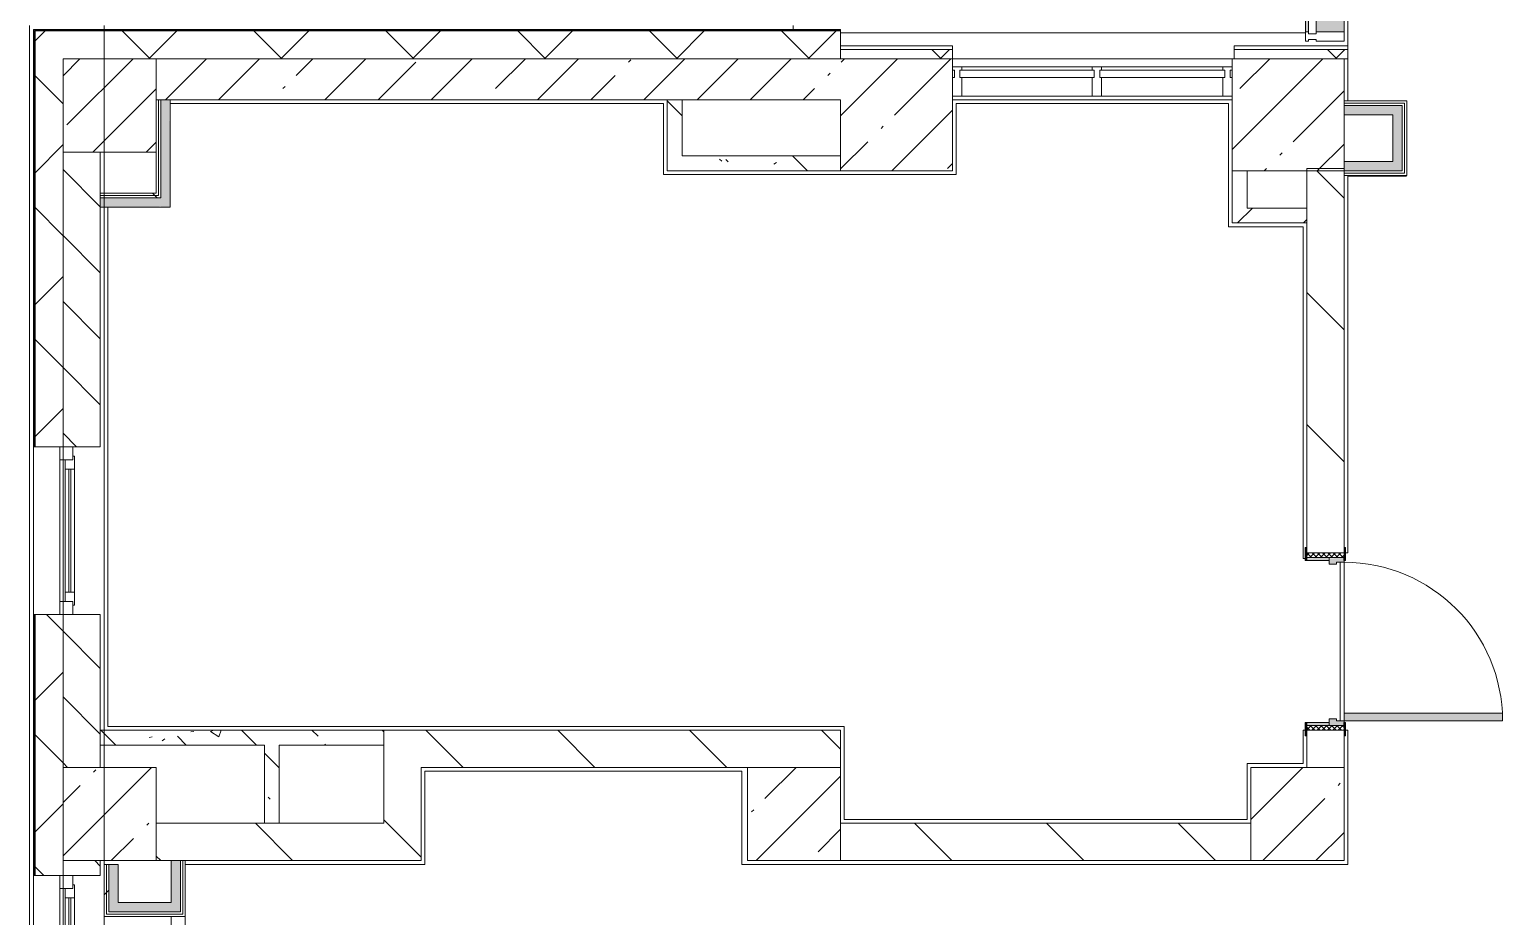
# Model space of a CAD drawing. Header units: millimetres. Extents: x 1322 to 199238, y -8553 to 29000.
# Drawn here: x 71938 to 79838, y 10600 to 15358 of the extents above; entities that cross this region are included whole.
import ezdxf

# ---------------------------------------------------------------- set-up
doc = ezdxf.new("R2010")
doc.units = ezdxf.units.MM
for name, color, linetype, lineweight, true_color in [('A-DOOR-5', 7, 'Continuous', 5, 0xe2e2e2), ('A-DOOR-6', 7, 'Continuous', 5, 0xaaaaaa), ('A-DOOR-FRAM-3', 7, 'Continuous', 5, 0xe2e2e2), ('A-DOOR-FRAM-4', 7, 'Continuous', 5, 0xaaaaaa), ('A-FLOR-2', 7, 'Continuous', 5, 0xaaaaaa), ('A-GLAZ-CWMG-3', 7, 'Continuous', 5, 0x383e42), ('I-WALL-1', 7, 'Continuous', 5, 0xe7e7e7), ('I-WALL-2', 7, 'Continuous', 9, 0xe7e7e7), ('I-WALL-5', 7, 'Continuous', 5, 0x787878)]:
    doc.layers.add(name, color=color, linetype=linetype, lineweight=lineweight, true_color=true_color)
for name, color, linetype, lineweight in [('A-GLAZ-3', 7, 'Continuous', 5), ('A-GLAZ-CURT-2', 7, 'Continuous', 5), ('A-GLAZ-CWMG-2', 7, 'Continuous', 5), ('A-WALL', 7, 'Continuous', 9), ('A-WALL-4', 7, 'Continuous', 5), ('I-WALL-3', 7, 'Continuous', 5), ('S-COLS-1', 7, 'Continuous', 5), ('Оси', 7, 'Continuous', 9)]:
    doc.layers.add(name, color=color, linetype=linetype, lineweight=lineweight)
pattern_1 = [(45, (72227.77, 0), (-353.553, 353.553), []), (135, (72227.77, 0), (-353.553, -353.553), [])]
pattern_2 = [(135, (72227.77, 0), (-353.553, -353.553), [])]
pattern_3 = [(45, (72227.77, 0), (-285.123, 285.123), []), (45, (72512.9, 0), (-285.123, 285.123), [504.031, -100.806, 16.764, -84.042])]
pattern_4 = [(135, (72227.77, 0), (-377.17, -377.17), [533.4, -88.9, 17.78, -88.9]), (135, (72227.77, 376.94), (-377.17, -377.17), []), (50, (72227.77, 0), (637.645, -55.787), [66.675, -733.425]), (355, (72227.8, 0), (-123.35, 668.7), [53.34, -586.74]), (100.451, (72280.9, -4.65), (514.3, 612.908), [56.665, -623.315]), (46.184, (72227.8, 177.8), (948.776, -147.15), [100.01, -1100.137]), (96.636, (72306.8, 165.5), (830.91, 865.997), [85, -934.973]), (351.184, (72227.8, 177.8), (830.92, 865.99), [80.01, -880.11]), (21, (72316.67, 133.35), (530.65, -357.928), [66.675, -733.425]), (326, (72316.7, 133.35), (216.308, 644.658), [53.34, -586.74]), (71.451, (72360.9, 103.5), (746.96, 286.724), [56.665, -623.315]), (37.5, (72227.77, 0), (10.8105, 295.9426), [16.764, -562.864, 16.764, -578.866, -588.962]), (37.5, (72227.77, 0), (10.8105, 295.9426), [-1175.258, 16.764, -572.198]), (7.5, (72227.77, 0), (233.869, 350.632), [16.764, -322.834, 16.764, -549.529, -224.472]), (7.5, (72227.77, 0), (233.869, 350.632), [-905.891, 16.764, -207.708]), (327.5, (72029.52, 0), (474.568, -20.0513), [16.764, -205.486, 16.764, -676.656, -920.115]), (327.5, (72029.52, 0), (474.568, -20.0513), [-915.67, 16.764, -903.351]), (317.5, (71940.62, 0), (518.452, 88.993), [16.764, -272.161, 16.764, -443.738, -653.415]), (317.5, (71940.62, 0), (518.452, 88.993), [-749.427, 16.764, -636.65])]
pattern_5 = [(45, (72227.8, 0), (-530.33, 530.33), []), (135, (72227.8, 0), (-530.33, -530.33), [])]

# ---------------------------------------------------------------- blocks, each defined once
blk = doc.blocks.new('Прямоугольный импост - Импост структурный с накладкой - 190мм-31929454-1_10_3_птичка')
at = {"layer": 'A-GLAZ-CWMG-2'}
for p, q in [((-50, 0), (-50, 17)), ((-50, 17), (0, 17)), ((-40, 0), (-50, 0)), ((-40, -40), (-40, 0)), ((0, 0), (-10, 0)), ((-10, 0), (-10, -40)), ((0, 17), (0, 0)), ((-50, -190), (-50, -40)), ((-50, -40), (-40, -40)), ((-10, -40), (0, -40)), ((0, -40), (0, -190)), ((0, -190), (-50, -190))]:
    blk.add_line(p, q, dxfattribs=at)
blk = doc.blocks.new('Системная панель - Стекло - 40мм-32473990-1_10_3_птичка')
at = {"layer": 'A-GLAZ-CURT-2'}
for p, q in [((325, 40), (-325, 40)), ((-325, 40), (-325, 0)), ((-325, 0), (325, 0)), ((325, 0), (325, 40))]:
    blk.add_line(p, q, dxfattribs=at)
blk = doc.blocks.new('Прямоугольный импост - Импост структурный с накладкой - 190мм-32473988-1_10_3_птичка')
at = {"layer": 'A-GLAZ-CWMG-3'}
for points in [[(6553, 15345), (6570, 15345), (6570, 15975), (6553, 15975), (6553, 15586.8)], [(6760, 15345), (6760, 15975), (6610, 15975), (6610, 15345)]]:
    blk.add_hatch(color=256, dxfattribs=at).paths.add_polyline_path(points)
at = {"layer": 'A-GLAZ-CWMG-2'}
for p, q in [((6553, 15345), (6553, 15975)), ((6760, 15345), (6760, 15975))]:
    blk.add_line(p, q, dxfattribs=at)
blk = doc.blocks.new('BSC_Колонна _Прямоугольная - 500х500-V165-1_10_3_птичка')
at = {"layer": 'S-COLS-1'}
h = blk.add_hatch(dxfattribs=at)
h.set_pattern_fill('FP_96', color=256, style=0, pattern_type=2)
h.set_pattern_definition([(45, (-140, -14950), (-285.123, 285.123), []), (45, (145.12, -14950), (-285.123, 285.123), [504.031, -100.806, 16.764, -84.042])])
h.paths.add_polyline_path([(250, -250), (250, 250), (-250, 250), (-250, -250), (65.2, -250)])
for p, q in [((250, 250), (-250, 250)), ((-250, 250), (-250, -250)), ((250, -250), (250, 250)), ((-250, -250), (250, -250))]:
    blk.add_line(p, q, dxfattribs=at)
blk = doc.blocks.new('120_Окно_СКБ_2Ст - 120_Окно_СКБ_2Ст 2300х2500 _мал створка справа_-22272277-1_10_3_птичка')
at = {"layer": 'A-GLAZ-3'}
for p, q in [((-1150, -127), (-1150, -57)), ((-1150, -57), (-1080, -57)), ((1150, -57), (-1150, -57)), ((-1080, -57), (-1080, -127)), ((250, -127), (250, -57)), ((250, -57), (320, -57)), ((320, -57), (320, -127)), ((1080, -127), (1080, -57)), ((1080, -57), (1150, -57)), ((1150, -57), (1150, -127)), ((-1080, -127), (-1150, -127)), ((-1150, -127), (-1100, -127)), ((-1080, -127), (-1100, -127)), ((-1100, -127), (-1100, -137)), ((-1100, -137), (270, -137)), ((270, -137), (-1100, -137)), ((250, -87), (-1080, -87)), ((-1080, -87), (-1080, -127)), ((-1030, -137), (-1030, -87)), ((-1030, -107), (200, -107)), ((200, -117), (-1030, -117)), ((200, -137), (200, -87)), ((250, -127), (250, -87)), ((320, -127), (250, -127)), ((270, -127), (250, -127)), ((270, -127), (300, -127)), ((270, -137), (270, -127)), ((320, -127), (300, -127)), ((300, -127), (300, -137)), ((300, -137), (1100, -137)), ((1100, -137), (300, -137)), ((1080, -87), (320, -87)), ((320, -87), (320, -127)), ((370, -137), (370, -87)), ((370, -107), (1030, -107)), ((1030, -117), (370, -117)), ((1030, -137), (1030, -87)), ((1080, -127), (1080, -87)), ((1150, -127), (1080, -127)), ((1100, -127), (1080, -127)), ((1100, -127), (1150, -127)), ((1100, -137), (1100, -127))]:
    blk.add_line(p, q, dxfattribs=at)
blk = doc.blocks.new('120_Окно_СКБ_1Ст - 120_Окно_СКБ_1Ст 900х2500_h_-20664874-1_10_3_птичка')
at = {"layer": 'A-GLAZ-3'}
for p, q in [((-450, -127), (-450, -57)), ((-450, -57), (-380, -57)), ((450, -57), (-450, -57)), ((-380, -57), (-380, -127)), ((380, -127), (380, -57)), ((380, -57), (450, -57)), ((450, -57), (450, -127)), ((-380, -127), (-450, -127)), ((-450, -127), (-400, -127)), ((-380, -127), (-400, -127)), ((-400, -127), (-400, -137)), ((-400, -137), (400, -137)), ((400, -137), (-400, -137)), ((380, -87), (-380, -87)), ((-380, -87), (-380, -127)), ((-330, -137), (-330, -87)), ((-330, -107), (330, -107)), ((330, -117), (-330, -117)), ((330, -137), (330, -87)), ((380, -127), (380, -87)), ((450, -127), (380, -127)), ((400, -127), (380, -127)), ((400, -127), (450, -127)), ((400, -137), (400, -127))]:
    blk.add_line(p, q, dxfattribs=at)
blk = doc.blocks.new('110_Дверь_СКБ_1Ст_Внутренняя1 - Д-8 950x2100h_охрана-V215-1_10_3_птичка')
at = {"layer": 'A-DOOR-5'}
h = blk.add_hatch(color=256, dxfattribs=at)
h.paths.add_polyline_path([(462.5, 80), (462.5, 100), (437.5, 100), (437.5, 60), (427.5, 60), (427.5, 20), (462.5, 20)])
h.paths.add_polyline_path([(-402.5, 20), (-402.5, 60), (-412.5, 60), (-412.5, 100), (-437.5, 100), (-433.5, 20), (-412.5, 20)])
at = {"layer": 'A-DOOR-6'}
h = blk.add_hatch(dxfattribs=at)
h.set_pattern_fill('FP_76', color=256, style=0, pattern_type=2)
h.set_pattern_definition([(135, (1826.41, 164.685), (-14.14214, -14.14214), []), (225, (1826.41, 164.685), (14.14214, -14.14214), [])])
h.paths.add_polyline_path([(487.5, 100), (462.5, 100), (462.5, -100), (487.5, -100), (487.5, 87.1)])
at = {"layer": 'A-DOOR-FRAM-3'}
for points in [[(437.5, 950), (397.5, 950), (397.5, 100), (437.5, 100), (437.5, 120)], [(-422.5, 108), (-492.5, 108), (-492.5, 100), (-422.5, 100.8)], [(517.5, 100), (517.5, 108), (447.5, 108), (447.5, 100), (487.5, 100)], [(-422.5, 20), (-437.5, 20), (-433.5, -100), (-422.5, -100)], [(462.5, -100), (462.5, 20), (447.5, 20), (447.5, -100)], [(-422.5, -100), (-492.5, -100), (-492.5, -108), (-422.5, -108)], [(517.5, -100), (447.5, -100), (447.5, -108), (517.5, -108)]]:
    blk.add_hatch(color=256, dxfattribs=at).paths.add_polyline_path(points)
at = {"layer": 'A-DOOR-FRAM-4'}
h = blk.add_hatch(dxfattribs=at)
h.set_pattern_fill('FP_77', color=256, style=0, pattern_type=2)
h.set_pattern_definition([(45, (-296.384, 164.685), (-14.1421, 14.1421), []), (135, (-296.384, 164.685), (-14.1421, -14.1421), [])])
h.paths.add_polyline_path([(-437.5, 100), (-462.5, 100), (-462.5, -100), (-437.5, -100), (-437.5, 80)])
at = {"layer": 'A-DOOR-6'}
for p, q in [((437.5, 950), (397.5, 950)), ((397.5, 950), (397.5, 100)), ((437.5, 100), (437.5, 950)), ((397.5, 100), (437.5, 100))]:
    blk.add_line(p, q, dxfattribs=at)
blk.add_arc((437.5, 100), 850, 90, 180, dxfattribs=at)
at = {"layer": 'A-DOOR-FRAM-4'}
for p, q in [((-422.5, 108), (-492.5, 108)), ((-492.5, 108), (-492.5, 100)), ((-492.5, 100), (-422.5, 100)), ((-437.5, 100), (-462.5, 100)), ((-462.5, 100), (-462.5, -100)), ((-412.5, 100), (-437.5, 100)), ((-437.5, 100), (-437.5, 20)), ((-437.5, -100), (-437.5, 100)), ((-422.5, 100), (-437.5, 100)), ((-437.5, 100), (-437.5, 99)), ((-437.5, 99), (-422.5, 99)), ((-422.5, 100), (-422.5, 108)), ((-422.5, 99), (-422.5, 100)), ((-412.5, 60), (-412.5, 100)), ((437.5, 100), (437.5, 60)), ((462.5, 100), (437.5, 100)), ((517.5, 108), (447.5, 108)), ((447.5, 108), (447.5, 100)), ((462.5, 100), (447.5, 100)), ((447.5, 100), (447.5, 99)), ((447.5, 100), (517.5, 100)), ((447.5, 99), (462.5, 99)), ((462.5, 20), (462.5, 100)), ((487.5, 100), (462.5, 100)), ((462.5, 100), (462.5, -100)), ((462.5, 99), (462.5, 100)), ((487.5, -100), (487.5, 100)), ((517.5, 100), (517.5, 108)), ((-437.5, 20), (-402.5, 20)), ((-422.5, 20), (-437.5, 20)), ((-437.5, 20), (-437.5, -100)), ((-422.5, -100), (-422.5, 20)), ((-402.5, 60), (-412.5, 60)), ((-402.5, 20), (-402.5, 60)), ((437.5, 60), (427.5, 60)), ((427.5, 60), (427.5, 20)), ((427.5, 20), (462.5, 20)), ((462.5, 20), (447.5, 20)), ((447.5, 20), (447.5, -100)), ((462.5, -100), (462.5, 20)), ((-422.5, -100), (-492.5, -100)), ((-492.5, -100), (-492.5, -108)), ((-492.5, -108), (-422.5, -108)), ((-462.5, -100), (-437.5, -100)), ((-437.5, -100), (-422.5, -100)), ((-422.5, -108), (-422.5, -100)), ((447.5, -100), (462.5, -100)), ((517.5, -100), (447.5, -100)), ((447.5, -100), (447.5, -108)), ((447.5, -108), (517.5, -108)), ((462.5, -100), (487.5, -100)), ((517.5, -108), (517.5, -100))]:
    blk.add_line(p, q, dxfattribs=at)
blk = doc.blocks.new('BSC_Колонна _Прямоугольная - 500х500-22206884-1_10_3_птичка')
at = {"layer": 'S-COLS-1'}
h = blk.add_hatch(dxfattribs=at)
h.set_pattern_fill('FP_151', color=256, style=0, pattern_type=2)
h.set_pattern_definition([(45, (-6510, -11150), (-285.123, 285.123), []), (45, (-6224.88, -11150), (-285.123, 285.123), [504.031, -100.806, 16.764, -84.042])])
h.paths.add_polyline_path([(-54.2, -250), (250, -250), (250, 250), (-250, 248.7), (-250, -250), (-69, -250)])
for p, q in [((250, 250), (-250, 250)), ((-250, 250), (-250, -250)), ((250, -250), (250, 250)), ((-250, -250), (250, -250))]:
    blk.add_line(p, q, dxfattribs=at)
blk = doc.blocks.new('BSC_Колонна _Прямоугольная - 500х500-V240-1_10_3_птичка')
at = {"layer": 'S-COLS-1'}
h = blk.add_hatch(dxfattribs=at)
h.set_pattern_fill('FP_152', color=256, style=0, pattern_type=2)
h.set_pattern_definition([(45, (-3810, -11150), (-285.123, 285.123), []), (45, (-3524.88, -11150), (-285.123, 285.123), [504.031, -100.806, 16.764, -84.042])])
h.paths.add_polyline_path([(-80, -250), (250, -250), (250, 250), (-250, 250), (-250, -250)])
for p, q in [((250, 250), (-250, 250)), ((-250, 250), (-250, -250)), ((250, -250), (250, 250)), ((-250, -250), (250, -250))]:
    blk.add_line(p, q, dxfattribs=at)
blk = doc.blocks.new('BSC_Колонна _Прямоугольная - 500х500-V252-1_10_3_птичка')
at = {"layer": 'S-COLS-1'}
h = blk.add_hatch(dxfattribs=at)
h.set_pattern_fill('FP_164', color=256, style=0, pattern_type=2)
h.set_pattern_definition([(45, (-140, -11150), (-285.123, 285.123), []), (45, (145.12, -11150), (-285.123, 285.123), [504.031, -100.806, 16.764, -84.042])])
h.paths.add_polyline_path([(-250, -250), (250, -250), (250, 250), (-250, 250), (-250, -156)])
for p, q in [((250, 250), (-250, 250)), ((-250, 250), (-250, -250)), ((250, -250), (250, 250)), ((-250, -250), (250, -250))]:
    blk.add_line(p, q, dxfattribs=at)
blk = doc.blocks.new('Системная панель - Стекло - 40мм-23997278-1_10_3_птичка')
at = {"layer": 'A-GLAZ-CURT-2'}
for p, q in [((360, 0), (-360, 0)), ((-360, 0), (-360, -40)), ((-360, -40), (360, -40)), ((360, -40), (360, 0))]:
    blk.add_line(p, q, dxfattribs=at)
blk = doc.blocks.new('Прямоугольный импост - Импост структурный с накладкой - 160мм-23997279-1_10_3_птичка')
at = {"layer": 'A-GLAZ-CWMG-2'}
for p, q in [((-50, 40), (-50, 140)), ((-50, 140), (0, 140)), ((0, 140), (0, 40)), ((-40, 40), (-50, 40)), ((-50, -17), (-50, 0)), ((-50, 0), (-40, 0)), ((-40, 0), (-40, 40)), ((-10, 40), (-10, 0)), ((0, 40), (-10, 40)), ((-10, 0), (0, 0)), ((0, 0), (0, -17)), ((0, -17), (-50, -17))]:
    blk.add_line(p, q, dxfattribs=at)
blk = doc.blocks.new('Прямоугольный импост - Импост структурный с накладкой - 160мм-23997280-1_10_3_птичка')
at = {"layer": 'A-GLAZ-CWMG-2'}
for p, q in [((0, 140), (-50, 140)), ((-50, 140), (-50, 40)), ((0, 40), (0, 140)), ((-50, 40), (-40, 40)), ((-40, 0), (-50, 0)), ((-50, 0), (-50, -17)), ((-40, 40), (-40, 0)), ((-10, 0), (-10, 40)), ((-10, 40), (0, 40)), ((0, 0), (-10, 0)), ((0, -17), (0, 0)), ((-50, -17), (0, -17))]:
    blk.add_line(p, q, dxfattribs=at)
blk = doc.blocks.new('Прямоугольный импост - Импост структурный с накладкой - 160мм-23752558-1_10_3_птичка')
at = {"layer": 'A-GLAZ-CWMG-2'}
for p, q in [((5410, 15157), (4710, 15157)), ((5410, 15000), (4710, 15000))]:
    blk.add_line(p, q, dxfattribs=at)
blk = doc.blocks.new('Системная панель - Стекло - 40мм-23997281-1_10_3_птичка')
at = {"layer": 'A-GLAZ-CURT-2'}
for p, q in [((335, 0), (-335, 0)), ((-335, 0), (-335, -40)), ((335, -40), (335, 0)), ((-335, -40), (335, -40))]:
    blk.add_line(p, q, dxfattribs=at)
blk = doc.blocks.new('Прямоугольный импост - Импост структурный с накладкой - 160мм-23772036-1_10_3_птичка')
at = {"layer": 'A-GLAZ-CWMG-2'}
for p, q in [((6110, 15157), (5460, 15157)), ((6110, 15000), (5460, 15000))]:
    blk.add_line(p, q, dxfattribs=at)
blk = doc.blocks.new('Прямоугольный импост - Импост структурный с накладкой - 160мм-23997282-1_10_3_птичка')
at = {"layer": 'A-GLAZ-CWMG-2'}
for p, q in [((-25, 40), (-25, 140)), ((-25, 140), (25, 140)), ((25, 140), (25, 40)), ((-15, 40), (-25, 40)), ((-25, -17), (-25, 0)), ((-25, 0), (-15, 0)), ((-15, 0), (-15, 40)), ((15, 40), (15, 0)), ((25, 40), (15, 40)), ((15, 0), (25, 0)), ((25, 0), (25, -17)), ((25, -17), (-25, -17))]:
    blk.add_line(p, q, dxfattribs=at)
blk = doc.blocks.new('Зашивка приборов отопления14 - Зашивка приборов отопления-33280456-1_10_3_птичка')
at = {"layer": 'A-WALL-4'}
for p, q in [((37471.9, 23439), (35371.9, 23439)), ((35371.9, 23079), (37471.9, 23079)), ((37471.9, 23079), (35371.9, 23079)), ((35371.9, 23004), (37471.9, 23004))]:
    blk.add_line(p, q, dxfattribs=at)

msp = doc.modelspace()

# ---------------------------------------------------------------- hatches: boundary and pattern name
at = {"layer": 'A-WALL-4'}
h = msp.add_hatch(dxfattribs=at)
h.set_pattern_fill('FP_56', color=256, style=0, pattern_type=2)
h.set_pattern_definition(pattern_1)
h.paths.add_polyline_path([(72117.8, -100), (72117.8, 3670), (71967.8, 3670), (71967.8, -100)])
h.paths.add_polyline_path([(71967.8, 5220), (72117.8, 5220), (72117.8, 5620), (71967.8, 5620), (71967.8, 5520)])
h.paths.add_polyline_path([(71967.8, 7320), (72117.8, 7320), (72117.8, 8520), (71967.8, 8520), (71967.8, 7544.6)])
h.paths.add_polyline_path([(71967.8, 10820), (72117.8, 10820), (72117.8, 12220), (71967.8, 12220), (71967.8, 10994)])
h.paths.add_polyline_path([(72117.8, 13120), (72117.2, 15350), (71967.8, 15350), (71967.8, 13120), (72073.5, 13120)])
h = msp.add_hatch(dxfattribs=at)
h.set_pattern_fill('FP_56', color=256, style=0, pattern_type=2)
h.set_pattern_definition(pattern_1)
h.paths.add_polyline_path([(76137.8, 15200), (76287.8, 15200), (76287.8, 15350), (72117.8, 15350), (72117.8, 15200), (76113.9, 15200)])
h = msp.add_hatch(dxfattribs=at)
h.set_pattern_fill('FP_67', color=256, style=0, pattern_type=2)
h.set_pattern_definition([(135, (72227.77, 0), (-176.7767, -176.7767), [])])
h.paths.add_polyline_path([(72317.8, 7900), (72317.8, 8520), (72117.8, 8520), (72117.8, 7900)])
h.paths.add_polyline_path([(72317.8, 10820), (72317.8, 10900), (72117.8, 10900), (72117.8, 10820)])
h.paths.add_polyline_path([(72117.8, 11400), (72317.8, 11400), (72317.8, 12220), (72117.8, 12220), (72117.8, 12143.8)])
h.paths.add_polyline_path([(72227.1, 13120), (72317.8, 13120), (72317.8, 14700), (72117.8, 14700), (72117.8, 13120), (72214.3, 13120)])
at = {"layer": 'I-WALL-1'}
for points in [[(79300.3, 14900), (79300.3, 14950), (78987.8, 14950), (78987.8, 14900), (79250.3, 14900)], [(79300.3, 14650), (79300.3, 14900), (79250.3, 14900), (79250.3, 14650)], [(78987.8, 14600), (79300.3, 14600), (79300.3, 14650), (78987.8, 14650), (78987.8, 14612.5)], [(72412.8, 10675), (72412.8, 10880), (72362.8, 10880), (72362.8, 10675)], [(72747.8, 10625), (72747.8, 10900), (72697.8, 10900), (72697.8, 10625)], [(72468.5, 10625), (72697.8, 10625), (72697.8, 10675), (72362.8, 10675), (72362.8, 10625)]]:
    msp.add_hatch(color=256, dxfattribs=at).paths.add_polyline_path(points)
at = {"layer": 'I-WALL-2'}
for points in [[(72692.8, 14405), (72687.8, 14980), (72642.8, 14980), (72642.8, 14405), (72687.2, 14405)], [(72617.8, 14405), (72642.8, 14410), (72642.8, 14455), (72317.8, 14455), (72317.8, 14405), (72609.8, 14405)]]:
    msp.add_hatch(color=256, dxfattribs=at).paths.add_polyline_path(points)
at = {"layer": 'I-WALL-3'}
h = msp.add_hatch(dxfattribs=at)
h.set_pattern_fill('FP_56', color=256, style=0, pattern_type=2)
h.set_pattern_definition(pattern_1)
h.paths.add_polyline_path([(76450, 15200), (76887.8, 15200), (76887.8, 15250), (76287.8, 15250), (76287.8, 15200), (76298.2, 15200)])
h = msp.add_hatch(dxfattribs=at)
h.set_pattern_fill('FP_56', color=256, style=0, pattern_type=2)
h.set_pattern_definition(pattern_1)
h.paths.add_polyline_path([(78886.1, 15200), (79007.8, 15200), (79007.8, 15250), (78397.8, 15250), (78397.8, 15200), (78780.8, 15200)])
h = msp.add_hatch(dxfattribs=at)
h.set_pattern_fill('FP_36', color=256, style=0, pattern_type=2)
h.set_pattern_definition(pattern_3)
h.paths.add_polyline_path([(75957.8, 14980), (76287.8, 14980), (76287.8, 15200), (72617.8, 15200), (72617.8, 14980), (75737.8, 14980)])
h = msp.add_hatch(dxfattribs=at)
h.set_pattern_fill('FP_66', color=256, style=0, pattern_type=2)
h.set_pattern_definition(pattern_2)
h.paths.add_polyline_path([(78987.8, 11400), (78987.8, 11600), (78787.8, 11600), (78787.8, 11400)])
h.paths.add_polyline_path([(78787.8, 12550), (78987.8, 12550), (78987.8, 14612.5), (78976, 14600), (78787.8, 14600), (78787.8, 12580)])
h = msp.add_hatch(dxfattribs=at)
h.set_pattern_fill('FP_172', color=256, style=0, pattern_type=2)
h.set_pattern_definition(pattern_5)
h.paths.add_polyline_path([(72317.8, 14467.5), (72617.8, 14467.5), (72617.8, 14480), (72317.8, 14480)])
h = msp.add_hatch(dxfattribs=at)
h.set_pattern_fill('FP_172', color=256, style=0, pattern_type=2)
h.set_pattern_definition(pattern_5)
h.paths.add_polyline_path([(72527, 14455), (72630.3, 14455), (72630.3, 14467.5), (72317.8, 14467.5), (72317.8, 14455), (72337.8, 14455)])
h = msp.add_hatch(dxfattribs=at)
h.set_pattern_fill('FP_78', color=256, style=0, pattern_type=2)
h.set_pattern_definition([(45, (72227.77, 0), (-176.7767, 176.7767), [])])
h.paths.add_polyline_path([(78767.8, 14320), (78787.8, 14320), (78787.8, 14400), (78387.8, 14400), (78387.8, 14320), (78513.1, 14320)])
h = msp.add_hatch(dxfattribs=at)
h.set_pattern_fill('FP_66', color=256, style=0, pattern_type=2)
h.set_pattern_definition(pattern_2)
h.paths.add_polyline_path([(73892, 10900), (74037.8, 10900), (74037.8, 11600), (73837.8, 11600), (73837.8, 10900)])
h = msp.add_hatch(dxfattribs=at)
h.set_pattern_fill('FP_66', color=256, style=0, pattern_type=2)
h.set_pattern_definition(pattern_2)
h.paths.add_polyline_path([(74037.8, 11400), (76287.8, 11400), (76287.8, 11600), (74037.8, 11600)])
h = msp.add_hatch(dxfattribs=at)
h.set_pattern_fill('FP_66', color=256, style=0, pattern_type=2)
h.set_pattern_definition(pattern_2)
h.paths.add_polyline_path([(72617.8, 10900), (73837.8, 10900), (73837.8, 11100), (72617.8, 11100), (72617.8, 10968.2)])
h = msp.add_hatch(dxfattribs=at)
h.set_pattern_fill('FP_66', color=256, style=0, pattern_type=2)
h.set_pattern_definition(pattern_2)
h.paths.add_polyline_path([(76287.8, 10900), (78487.8, 10900), (78487.8, 11100), (76287.8, 11100), (76287.8, 10994)])
h = msp.add_hatch(dxfattribs=at)
h.set_pattern_fill('FP_172', color=256, style=0, pattern_type=2)
h.set_pattern_definition(pattern_5)
h.paths.add_polyline_path([(72350.3, 10612.5), (72350.3, 10880), (72337.8, 10880), (72337.8, 10612.5), (72347.1, 10612.5)])
h = msp.add_hatch(dxfattribs=at)
h.set_pattern_fill('FP_172', color=256, style=0, pattern_type=2)
h.set_pattern_definition(pattern_5)
h.paths.add_polyline_path([(72350.3, 10625), (72362.8, 10625), (72362.8, 10880), (72350.3, 10880), (72350.3, 10675)])
at = {"layer": 'I-WALL-5'}
h = msp.add_hatch(dxfattribs=at)
h.set_pattern_fill('FP_65', color=256, style=0, pattern_type=2)
h.set_pattern_definition(pattern_4)
h.paths.add_polyline_path([(75357.8, 14600), (75437.8, 14600), (75437.8, 14980), (75357.8, 14980), (75357.8, 14960)])
h = msp.add_hatch(dxfattribs=at)
h.set_pattern_fill('FP_65', color=256, style=0, pattern_type=2)
h.set_pattern_definition(pattern_4)
h.paths.add_polyline_path([(76273.8, 14600), (76287.8, 14600), (76287.8, 14680), (75437.8, 14680), (75437.8, 14600), (76137.8, 14600)])
h = msp.add_hatch(dxfattribs=at)
h.set_pattern_fill('FP_65', color=256, style=0, pattern_type=2)
h.set_pattern_definition(pattern_4)
h.paths.add_polyline_path([(72317.8, 11520), (73837.8, 11520), (73837.8, 11600), (72317.8, 11600)])
h = msp.add_hatch(dxfattribs=at)
h.set_pattern_fill('FP_65', color=256, style=0, pattern_type=2)
h.set_pattern_definition(pattern_4)
h.paths.add_polyline_path([(73277.8, 11100), (73277.8, 11520), (73197.8, 11520), (73197.8, 11100)])
at = {"layer": 'S-COLS-1'}
h = msp.add_hatch(dxfattribs=at)
h.set_pattern_fill('FP_36', color=256, style=0, pattern_type=2)
h.set_pattern_definition(pattern_3)
h.paths.add_polyline_path([(76490.9, 14600), (76887.8, 14600), (76887.8, 15200), (76287.8, 15200), (76287.8, 14600)])
h = msp.add_hatch(dxfattribs=at)
h.set_pattern_fill('FP_36', color=256, style=0, pattern_type=2)
h.set_pattern_definition(pattern_3)
h.paths.add_polyline_path([(78387.8, 14600), (78979.2, 14600), (78987.8, 14612.5), (78987.8, 15200), (78387.8, 15200), (78387.8, 14960)])

# ---------------------------------------------------------------- linework, layer by layer
at = {"layer": 'A-FLOR-2'}
for p, q in [((79007.8, 16010), (79007.8, 15270)), ((76287.8, 15340), (78780.8, 15340)), ((79007.8, 15200), (79007.8, 14976)), ((75337.8, 14960), (72692.8, 14960)), ((75337.8, 14580), (75337.8, 14960)), ((78367.8, 14960), (76907.8, 14960)), ((76907.8, 14960), (76907.8, 14580)), ((78367.8, 14300), (78367.8, 14960)), ((79007.8, 14976), (79322.8, 14976)), ((76907.8, 14580), (75337.8, 14580)), ((79322.8, 14571), (79007.8, 14571)), ((79007.8, 14571), (79007.8, 12550)), ((72357.8, 14405), (72357.8, 11620)), ((78767.8, 14300), (78367.8, 14300)), ((78767.8, 12521), (78767.8, 14300)), ((78779.8, 12521), (78767.8, 12521)), ((78967.8, 11650), (78967.8, 12500)), ((78987.8, 12500), (78987.8, 11690)), ((79007.8, 12550), (78995.8, 12550)), ((72357.8, 11620), (76307.8, 11620)), ((76307.8, 11620), (76307.8, 11120)), ((78767.8, 11420), (78767.8, 11600)), ((78767.8, 11600), (78779.8, 11600)), ((78995.8, 11600), (79007.8, 11600)), ((79007.8, 11600), (79007.8, 10880)), ((75758.8, 11380), (74058.8, 11380)), ((74058.8, 11380), (74058.8, 10880)), ((75758.8, 10880), (75758.8, 11380)), ((78467.8, 11120), (78467.8, 11420)), ((78467.8, 11420), (78767.8, 11420)), ((76307.8, 11120), (78467.8, 11120)), ((72337.8, 10900), (72337.8, 10880)), ((74058.8, 10880), (72772.8, 10880)), ((79007.8, 10880), (75758.8, 10880))]:
    msp.add_line(p, q, dxfattribs=at)
at = {"layer": 'A-WALL'}
for p, q in [((71964.8, 15353), (71964.8, 13120)), ((76287.8, 15353), (71964.8, 15353)), ((71967.8, 15350), (71967.8, 13120)), ((76287.8, 15350), (71967.8, 15350)), ((76887.8, 15250), (76287.8, 15250)), ((79007.8, 15250), (78397.8, 15250)), ((72617.8, 15200), (76287.8, 15200)), ((72692.8, 14980), (72617.8, 14980)), ((72630.3, 14467.5), (72630.3, 14980)), ((72642.8, 14455), (72642.8, 14980)), ((75437.8, 14980), (75357.8, 14980)), ((79312.8, 14962.5), (78987.8, 14962.5)), ((79300.3, 14950), (78987.8, 14950)), ((79300.3, 14600), (79300.3, 14950)), ((79312.8, 14587.5), (79312.8, 14962.5)), ((72117.8, 13120), (72117.8, 14700)), ((78987.8, 14600), (79300.3, 14600)), ((78987.8, 14587.5), (79312.8, 14587.5)), ((72317.8, 14467.5), (72630.3, 14467.5)), ((72317.8, 14455), (72642.8, 14455)), ((78787.8, 14320), (78787.8, 14400)), ((71964.8, 12220), (71964.8, 10820)), ((71967.8, 12220), (71967.8, 10820)), ((72117.8, 11400), (72117.8, 12220)), ((72317.8, 11600), (72317.8, 11520)), ((73837.8, 11600), (73837.8, 11520)), ((73197.8, 11100), (73277.8, 11100)), ((72117.8, 10820), (72117.8, 10900)), ((72350.3, 10880), (72350.3, 10612.5)), ((72362.8, 10880), (72362.8, 10625)), ((72747.8, 10625), (72747.8, 10900)), ((72760.3, 10612.5), (72760.3, 10900)), ((72350.3, 10612.5), (72760.3, 10612.5)), ((72362.8, 10625), (72747.8, 10625))]:
    msp.add_line(p, q, dxfattribs=at)
at = {"layer": 'A-WALL-4'}
for p, q in [((71937.8, 7205), (71937.8, 15380)), ((71959.8, 15358), (71959.8, 7320)), ((76287.8, 15358), (71959.8, 15358)), ((76032.8, 15357.7), (76032.8, 15380)), ((76287.8, 15270), (76287.8, 15358)), ((72317.8, 13120), (72317.8, 14700)), ((71959.8, 13120), (72317.8, 13120)), ((72117.8, 13120), (72117.8, 12220)), ((72317.8, 12220), (71959.8, 12220)), ((72317.8, 11600), (72317.8, 12220)), ((72317.8, 11400), (72317.8, 11520)), ((72317.8, 10820), (72317.8, 10900)), ((71959.8, 10820), (72317.8, 10820)), ((72117.8, 10820), (72117.8, 8520))]:
    msp.add_line(p, q, dxfattribs=at)
at = {"layer": 'I-WALL-3'}
for p, q in [((76887.8, 15270), (76287.8, 15270)), ((76287.8, 15270), (76287.8, 15200)), ((76887.8, 15200), (76887.8, 15270)), ((79007.8, 15270), (78397.8, 15270)), ((78397.8, 15270), (78397.8, 15200)), ((79007.8, 15200), (79007.8, 15270)), ((76287.8, 15200), (78387.8, 15200)), ((78397.8, 15200), (79007.8, 15200)), ((72692.8, 14980), (75357.8, 14980)), ((72692.8, 14405), (72692.8, 14980)), ((75357.8, 14980), (75357.8, 14600)), ((75437.8, 14980), (76287.8, 14980)), ((75437.8, 14680), (75437.8, 14980)), ((78387.8, 14980), (76887.8, 14980)), ((79325.3, 14975), (78987.8, 14975)), ((78987.8, 14975), (78987.8, 14900)), ((79325.3, 14575), (79325.3, 14975)), ((78987.8, 14900), (79250.3, 14900)), ((79250.3, 14900), (79250.3, 14650)), ((72337.8, 14700), (72337.8, 14480)), ((72617.8, 14700), (72617.8, 14480)), ((76287.8, 14680), (75437.8, 14680)), ((76287.8, 14600), (76287.8, 14680)), ((79250.3, 14650), (78987.8, 14650)), ((78987.8, 14650), (78987.8, 12580)), ((75357.8, 14600), (76287.8, 14600)), ((78467.8, 14600), (78387.8, 14600)), ((78387.8, 14600), (78387.8, 14320)), ((78467.8, 14400), (78467.8, 14600)), ((78787.8, 14612.5), (78787.8, 14400)), ((78987.8, 14612.5), (78787.8, 14612.5)), ((78987.8, 14575), (79325.3, 14575)), ((72617.8, 14480), (72317.8, 14480)), ((72317.8, 14405), (72692.8, 14405)), ((72337.8, 14405), (72337.8, 11600)), ((78787.8, 14400), (78467.8, 14400)), ((78387.8, 14320), (78787.8, 14320)), ((78787.8, 14320), (78787.8, 12580)), ((76287.8, 11600), (72317.8, 11600)), ((76287.8, 11400), (76287.8, 11600)), ((78787.8, 11570), (78787.8, 11400)), ((78987.8, 11400), (78987.8, 11570)), ((72317.8, 11520), (73197.8, 11520)), ((72337.8, 11520), (72337.8, 11400)), ((73197.8, 11520), (73197.8, 11100)), ((73277.8, 11520), (73837.8, 11520)), ((73277.8, 11100), (73277.8, 11520)), ((73837.8, 11520), (73837.8, 11100)), ((74037.8, 10900), (74037.8, 11400)), ((74037.8, 11400), (75787.8, 11400)), ((73197.8, 11100), (72617.8, 11100)), ((73837.8, 11100), (73277.8, 11100)), ((78487.8, 11100), (76287.8, 11100)), ((72337.8, 10900), (72337.8, 8500)), ((72412.8, 10880), (72337.8, 10880)), ((72412.8, 10675), (72412.8, 10880)), ((72617.8, 10900), (74037.8, 10900)), ((72697.8, 10900), (72697.8, 10675)), ((72772.8, 10600), (72772.8, 10900)), ((76287.8, 10900), (78487.8, 10900)), ((72697.8, 10675), (72412.8, 10675)), ((72337.8, 10600), (72772.8, 10600))]:
    msp.add_line(p, q, dxfattribs=at)
at = {"layer": 'S-COLS-1'}
for p, q in [((76887.8, 15200), (76287.8, 15200)), ((76887.8, 14600), (76887.8, 15200)), ((78987.8, 15200), (78387.8, 15200)), ((78387.8, 15200), (78387.8, 14600)), ((78987.8, 14600), (78987.8, 15200)), ((76287.8, 14980), (76287.8, 14600)), ((76287.8, 14600), (76887.8, 14600)), ((78387.8, 14600), (78987.8, 14600))]:
    msp.add_line(p, q, dxfattribs=at)
at = {"layer": 'Оси'}
msp.add_line((72337.8, 5439), (72337.8, 15380), dxfattribs=at)

# ---------------------------------------------------------------- block references
at = {"layer": 'A-DOOR-6', "rotation": 270}
msp.add_blockref('110_Дверь_СКБ_1Ст_Внутренняя1 - Д-8 950x2100h_охрана-V215-1_10_3_птичка', (78887.8, 12087.5), dxfattribs=at)
at = {"layer": 'A-GLAZ-3', "rotation": 89.99999999999991}
for name, p in [('120_Окно_СКБ_1Ст - 120_Окно_СКБ_1Ст 900х2500_h_-20664874-1_10_3_птичка', (72042.8, 12670)), ('120_Окно_СКБ_2Ст - 120_Окно_СКБ_2Ст 2300х2500 _мал створка справа_-22272277-1_10_3_птичка', (72042.8, 9670))]:
    msp.add_blockref(name, p, dxfattribs=at)
at = {"layer": 'A-GLAZ-CURT-2', "rotation": 269.9999999999999}
msp.add_blockref('Системная панель - Стекло - 40мм-32473990-1_10_3_птичка', (78797.8, 15660), dxfattribs=at)
at = {"layer": 'A-GLAZ-CURT-2'}
for name, p in [('Системная панель - Стекло - 40мм-23997278-1_10_3_птичка', (77287.8, 15140)), ('Системная панель - Стекло - 40мм-23997281-1_10_3_птичка', (78012.8, 15140))]:
    msp.add_blockref(name, p, dxfattribs=at)
at = {"layer": 'A-GLAZ-CWMG-2'}
for name in ['Прямоугольный импост - Импост структурный с накладкой - 190мм-32473988-1_10_3_птичка', 'Прямоугольный импост - Импост структурный с накладкой - 160мм-23752558-1_10_3_птичка', 'Прямоугольный импост - Импост структурный с накладкой - 160мм-23772036-1_10_3_птичка']:
    msp.add_blockref(name, (72227.8, 0), dxfattribs=at)
at = {"layer": 'A-GLAZ-CWMG-2', "extrusion": (0, 0, -1)}
for name, p, rotation in [('Прямоугольный импост - Импост структурный с накладкой - 190мм-31929454-1_10_3_птичка', (-78797.8, 15295), 270.0000000000001), ('Прямоугольный импост - Импост структурный с накладкой - 160мм-23997282-1_10_3_птичка', (-77662.8, 15140), 180), ('Прямоугольный импост - Импост структурный с накладкой - 160мм-23997279-1_10_3_птичка', (-78387.8, 15140), 180)]:
    msp.add_blockref(name, p, dxfattribs=dict(at, rotation=rotation))
at = {"layer": 'A-GLAZ-CWMG-2', "rotation": 180}
msp.add_blockref('Прямоугольный импост - Импост структурный с накладкой - 160мм-23997280-1_10_3_птичка', (76887.8, 15140), dxfattribs=at)
at = {"layer": 'A-WALL-4', "rotation": 90.0000000000001}
msp.add_blockref('Зашивка приборов отопления14 - Зашивка приборов отопления-33280456-1_10_3_птичка', (95776.8, -26871.9), dxfattribs=at)
at = {"layer": 'S-COLS-1'}
for name, p in [('BSC_Колонна _Прямоугольная - 500х500-V165-1_10_3_птичка', (72367.8, 14950)), ('BSC_Колонна _Прямоугольная - 500х500-V252-1_10_3_птичка', (72367.8, 11150)), ('BSC_Колонна _Прямоугольная - 500х500-V240-1_10_3_птичка', (76037.8, 11150)), ('BSC_Колонна _Прямоугольная - 500х500-22206884-1_10_3_птичка', (78737.8, 11150))]:
    msp.add_blockref(name, p, dxfattribs=at)

doc.saveas('drawing.dxf')
